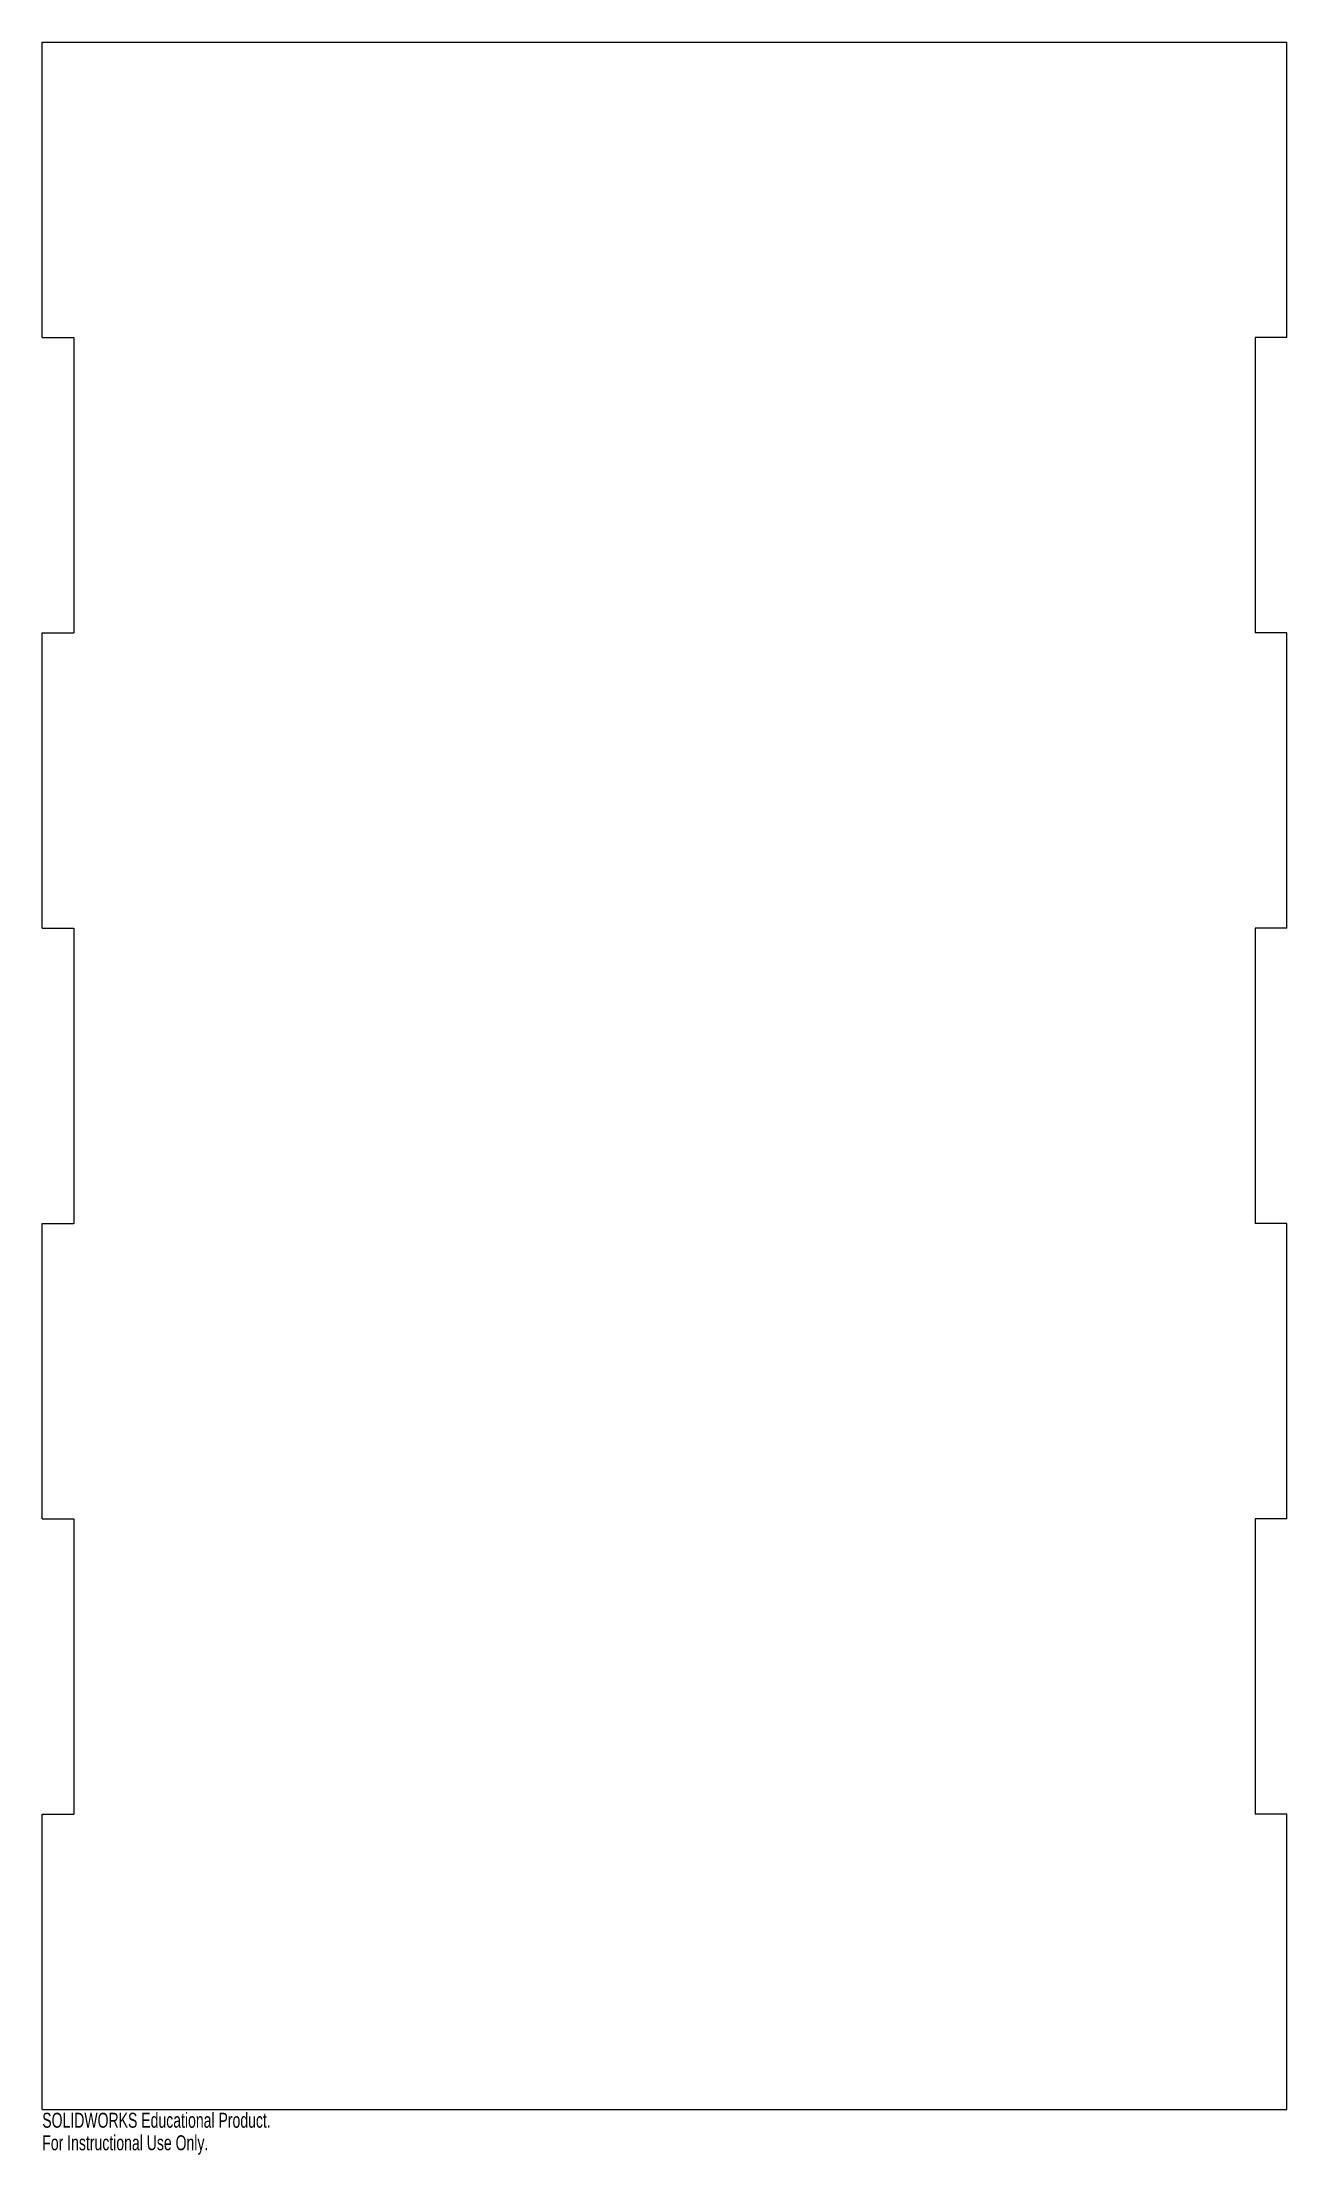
# Model space of a CAD drawing. Header units: inches. Extents: x 0 to 15.8, y -0.6 to 26.2.
import ezdxf

# ---------------------------------------------------------------- set-up
doc = ezdxf.new("R2010")
doc.units = ezdxf.units.IN
doc.header["$MEASUREMENT"] = 0
doc.styles.add('SLDTEXTSTYLE0', font='TXT', dxfattribs={"width": 0.7})

msp = doc.modelspace()

# ---------------------------------------------------------------- linework, layer by layer
at = {"color": 7, "linetype": 'Continuous', "lineweight": 25}
for p, q in [((0, 26.25), (15.8, 26.25)), ((0, 22.5), (0, 26.25)), ((15.8, 22.5), (15.8, 26.25)), ((0, 22.5), (0.4, 22.5)), ((0.4, 22.5), (0.4, 18.75)), ((15.4, 22.5), (15.4, 18.75)), ((15.8, 22.5), (15.4, 22.5)), ((0, 18.75), (0.4, 18.75)), ((0, 15), (0, 18.75)), ((15.8, 18.75), (15.4, 18.75)), ((15.8, 15), (15.8, 18.75)), ((0, 15), (0.4, 15)), ((0.4, 15), (0.4, 11.25)), ((15.4, 15), (15.4, 11.25)), ((15.8, 15), (15.4, 15)), ((0, 11.25), (0.4, 11.25)), ((0, 7.5), (0, 11.25)), ((15.8, 11.25), (15.4, 11.25)), ((15.8, 7.5), (15.8, 11.25)), ((0, 7.5), (0.4, 7.5)), ((0.4, 7.5), (0.4, 3.75)), ((15.4, 7.5), (15.4, 3.75)), ((15.8, 7.5), (15.4, 7.5)), ((0, 3.75), (0.4, 3.75)), ((0, 0), (0, 3.75)), ((15.8, 3.75), (15.4, 3.75)), ((15.8, 0), (15.8, 3.75)), ((0, 0), (15.8, 0))]:
    msp.add_line(p, q, dxfattribs=at)

# ---------------------------------------------------------------- texts
at = {"color": 7, "linetype": 'Continuous', "char_height": 0.1903, "attachment_point": 1, "style": 'SLDTEXTSTYLE0'}
for s, insert in [('SOLIDWORKS Educational Product.', (0, -0.04)), ('For Instructional Use Only.', (0, -0.326))]:
    msp.add_mtext(s, dxfattribs=dict(at, insert=insert))

doc.saveas('drawing.dxf')
